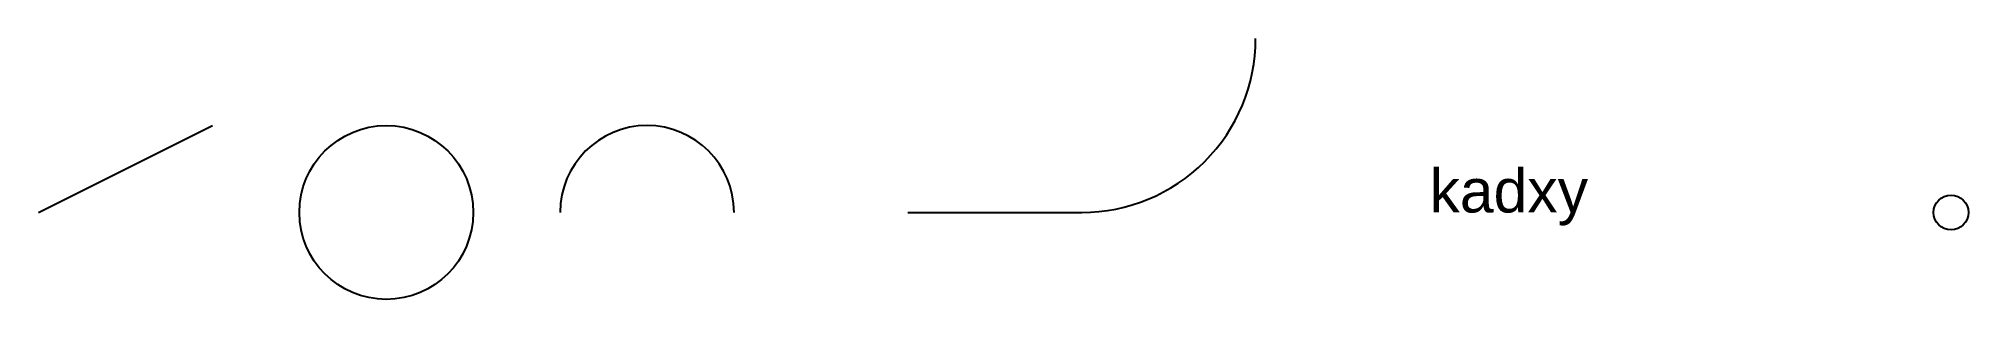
# Model space of a CAD drawing. Header units: millimetres. Extents: x 30 to 141, y 35 to 50.
import ezdxf

# ---------------------------------------------------------------- set-up
doc = ezdxf.new("R2010")
doc.units = ezdxf.units.MM
doc.styles.get("Standard").update_dxf_attribs({"font": 'arial.ttf'})

# ---------------------------------------------------------------- blocks, each defined once
blk = doc.blocks.new('B1')
blk.add_circle((0, 0), 1)

msp = doc.modelspace()

# ---------------------------------------------------------------- linework, layer by layer
msp.add_line((30, 40), (40, 45))
msp.add_lwpolyline([(80, 40), (90, 40, 0.414214), (100, 50, 0.414214)], format="xyb")
msp.add_circle((50, 40), 5)
msp.add_arc((65, 40), 5, 0, 180)

# ---------------------------------------------------------------- block references
msp.add_blockref('B1', (140, 40))

# ---------------------------------------------------------------- texts
msp.add_text('kadxy', height=2.5).set_placement((110, 40))

doc.saveas('drawing.dxf')
